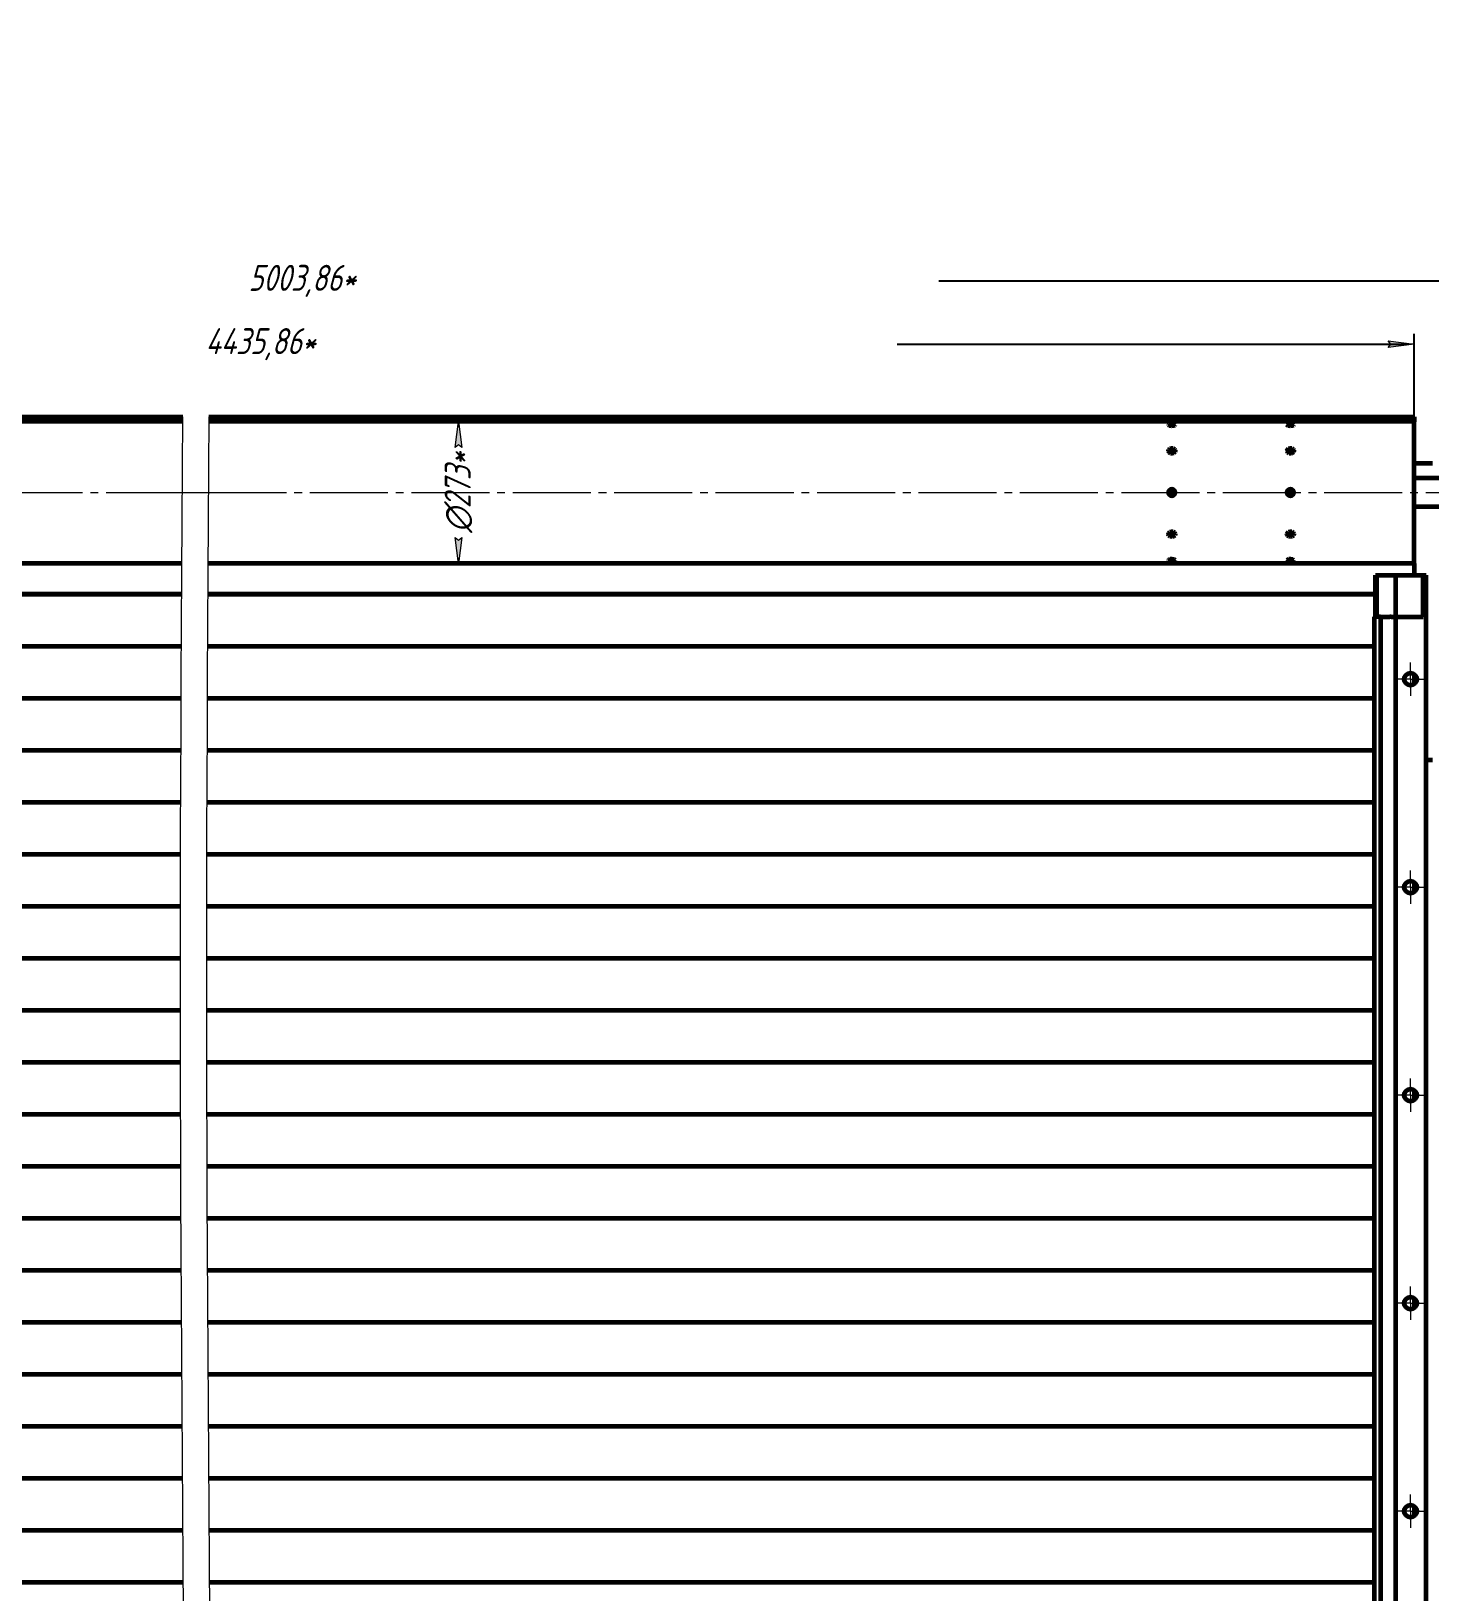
# Model space of a CAD drawing. Header units: millimetres. Extents: x 0 to 1682, y 0 to 594.
# Drawn here: x 268.9 to 537.7, y 293.8 to 594 of the extents above; entities that cross this region are included whole.
import ezdxf

# ---------------------------------------------------------------- set-up
doc = ezdxf.new("R2010")
doc.units = ezdxf.units.MM
for name, pattern in [('K5LT_AXLED', [19.5, 15, -1.5, 1.5, -1.5]), ('K5LT_BASIC', [0]), ('K5LT_THIN', [0]), ('K5LT_THIN_INCLUDED_TO_HATCHING', [0])]:
    doc.linetypes.add(name, pattern=pattern)
doc.layers.add('Системный слой', color=7, linetype='Continuous')
doc.styles.add('KDIMTEXTSTYLE', font='GOST_AU.SHX', dxfattribs={"width": 0.96, "oblique": 15, "height": 5})
doc.dimstyles.new('KDIMSTYLE (0.10)', dxfattribs={"dimtxt": 5, "dimasz": 1, "dimexe": 2, "dimexo": 0, "dimgap": 1, "dimtad": 1, "dimlfac": 10, "dimtxsty": 'KDIMTEXTSTYLE', "dimsah": 1, "dimcen": 0, "dimdle": 1, "dimadec": 0, "dimazin": 0, "dimtfac": 0.667, "dimtmove": 0, "dimatfit": 3, "dimfxl": 1, "dimtvp": 1, "dimtolj": 1, "dimtzin": 0, "dimarcsym": 0})

# ---------------------------------------------------------------- blocks, each defined once
blk = doc.blocks.new('U0')
at = {"layer": 'Системный слой', "color": 5, "linetype": 'K5LT_BASIC', "lineweight": 60, "true_color": 0x0000ff}
for p, q in [((98.84, 315.7), (297.96, 315.7)), ((302.96, 315.7), (527.03, 315.7))]:
    blk.add_line(p, q, dxfattribs=at)
blk = doc.blocks.new('U1')
at = {"layer": 'Системный слой', "color": 5, "linetype": 'K5LT_BASIC', "lineweight": 60, "true_color": 0x0000ff}
for p, q in [((488.53, 512.89), (488.53, 513.36)), ((488.53, 505.29), (488.53, 505.8)), ((488.53, 504.77), (488.53, 505.29)), ((488.53, 497.21), (488.53, 497.68))]:
    blk.add_line(p, q, dxfattribs=at)
blk = doc.blocks.new('U2')
at = {"layer": 'Системный слой', "color": 5, "linetype": 'K5LT_BASIC', "lineweight": 60, "true_color": 0x0000ff}
for p, q in [((98.84, 375.7), (297.61, 375.7)), ((302.61, 375.7), (527.03, 375.7))]:
    blk.add_line(p, q, dxfattribs=at)
blk = doc.blocks.new('U3')
at = {"layer": 'Системный слой', "color": 5, "linetype": 'K5LT_BASIC', "lineweight": 60, "true_color": 0x0000ff}
for p, q in [((98.84, 365.7), (297.65, 365.7)), ((302.65, 365.7), (527.03, 365.7))]:
    blk.add_line(p, q, dxfattribs=at)
blk = doc.blocks.new('U4')
at = {"layer": 'Системный слой', "color": 5, "linetype": 'K5LT_BASIC', "lineweight": 60, "true_color": 0x0000ff}
for p, q in [((98.6, 485.7), (297.8, 485.7)), ((302.8, 485.7), (527.27, 485.7))]:
    blk.add_line(p, q, dxfattribs=at)
blk = doc.blocks.new('U7')
at = {"layer": 'Системный слой', "color": 5, "linetype": 'K5LT_BASIC', "lineweight": 60, "true_color": 0x0000ff}
for p, q in [((298.04, 518.94), (91.14, 518.94)), ((534.73, 518.94), (303.04, 518.94))]:
    blk.add_line(p, q, dxfattribs=at)
blk = doc.blocks.new('U8')
at = {"layer": 'Системный слой', "color": 5, "linetype": 'K5LT_BASIC', "lineweight": 60, "true_color": 0x0000ff}
for p, q in [((297.84, 491.64), (91.14, 491.64)), ((534.73, 491.64), (302.84, 491.64))]:
    blk.add_line(p, q, dxfattribs=at)
blk = doc.blocks.new('U9')
at = {"layer": 'Системный слой', "color": 5, "linetype": 'K5LT_BASIC', "lineweight": 60, "true_color": 0x0000ff}
for p, q in [((534.73, 505.29), (534.73, 518.94)), ((534.73, 491.64), (534.73, 505.29))]:
    blk.add_line(p, q, dxfattribs=at)
blk = doc.blocks.new('U13')
at = {"layer": 'Системный слой', "color": 5, "linetype": 'K5LT_BASIC', "lineweight": 60, "true_color": 0x0000ff}
for p, q in [((487.48, 518.27), (487.55, 518.36)), ((487.51, 518.2), (487.48, 518.27)), ((487.71, 518.11), (487.51, 518.2)), ((487.55, 518.36), (487.8, 518.43)), ((488.1, 518.05), (487.71, 518.11)), ((487.8, 518.43), (488.15, 518.45)), ((488.45, 518.08), (488.1, 518.05)), ((488.15, 518.45), (488.59, 518.4)), ((488.7, 518.17), (488.45, 518.08)), ((488.59, 518.4), (488.75, 518.32)), ((488.78, 518.27), (488.7, 518.17)), ((488.75, 518.32), (488.78, 518.27))]:
    blk.add_line(p, q, dxfattribs=at)
blk = doc.blocks.new('U14')
at = {"layer": 'Системный слой', "color": 5, "linetype": 'K5LT_BASIC', "lineweight": 60, "true_color": 0x0000ff}
for p, q in [((510.28, 518.27), (510.35, 518.36)), ((510.31, 518.2), (510.28, 518.27)), ((510.51, 518.11), (510.31, 518.2)), ((510.35, 518.36), (510.6, 518.43)), ((510.9, 518.05), (510.51, 518.11)), ((510.6, 518.43), (510.95, 518.45)), ((511.25, 518.08), (510.9, 518.05)), ((510.95, 518.45), (511.39, 518.4)), ((511.5, 518.17), (511.25, 518.08)), ((511.39, 518.4), (511.55, 518.32)), ((511.58, 518.27), (511.5, 518.17)), ((511.55, 518.32), (511.58, 518.27))]:
    blk.add_line(p, q, dxfattribs=at)
blk = doc.blocks.new('U15')
at = {"layer": 'Системный слой', "color": 5, "linetype": 'K5LT_BASIC', "lineweight": 60, "true_color": 0x0000ff}
for p, q in [((487.48, 513.31), (487.55, 513.55)), ((487.49, 513.21), (487.48, 513.31)), ((487.55, 513.55), (487.77, 513.74)), ((487.77, 513.74), (488.08, 513.82)), ((488.08, 513.82), (488.4, 513.78)), ((488.4, 513.78), (488.65, 513.62)), ((488.65, 513.62), (488.77, 513.4)), ((488.78, 513.31), (488.7, 513.06)), ((488.77, 513.4), (488.78, 513.31)), ((487.62, 512.97), (487.49, 513.21)), ((487.88, 512.81), (487.62, 512.97)), ((488.22, 512.78), (487.88, 512.81)), ((488.5, 512.87), (488.22, 512.78)), ((488.7, 513.06), (488.5, 512.87))]:
    blk.add_line(p, q, dxfattribs=at)
blk = doc.blocks.new('U16')
at = {"layer": 'Системный слой', "color": 5, "linetype": 'K5LT_BASIC', "lineweight": 60, "true_color": 0x0000ff}
for p, q in [((510.28, 513.31), (510.35, 513.55)), ((510.29, 513.21), (510.28, 513.31)), ((510.35, 513.55), (510.57, 513.74)), ((510.57, 513.74), (510.88, 513.82)), ((510.88, 513.82), (511.2, 513.78)), ((511.2, 513.78), (511.45, 513.62)), ((511.45, 513.62), (511.57, 513.4)), ((511.58, 513.31), (511.5, 513.06)), ((511.57, 513.4), (511.58, 513.31)), ((510.42, 512.97), (510.29, 513.21)), ((510.68, 512.81), (510.42, 512.97)), ((511.02, 512.78), (510.68, 512.81)), ((511.3, 512.87), (511.02, 512.78)), ((511.5, 513.06), (511.3, 512.87))]:
    blk.add_line(p, q, dxfattribs=at)
blk = doc.blocks.new('U17')
at = {"layer": 'Системный слой', "color": 5, "linetype": 'K5LT_BASIC', "lineweight": 60, "true_color": 0x0000ff}
for p, q in [((98.6, 485.78), (297.8, 485.78)), ((302.8, 485.78), (527.27, 485.78))]:
    blk.add_line(p, q, dxfattribs=at)
blk = doc.blocks.new('U19')
at = {"layer": 'Системный слой', "color": 5, "linetype": 'K5LT_BASIC', "lineweight": 60, "true_color": 0x0000ff}
for p, q in [((98.84, 335.7), (297.82, 335.7)), ((302.82, 335.7), (527.03, 335.7))]:
    blk.add_line(p, q, dxfattribs=at)
blk = doc.blocks.new('U21')
at = {"layer": 'Системный слой', "color": 5, "linetype": 'K5LT_BASIC', "lineweight": 60, "true_color": 0x0000ff}
for p, q in [((541.73, 508.04), (534.73, 508.04)), ((549.99, 508.04), (547.73, 508.04)), ((552.23, 508.04), (552.13, 508.04)), ((554.13, 508.04), (553.51, 508.04)), ((570.88, 508.04), (570.13, 508.04))]:
    blk.add_line(p, q, dxfattribs=at)
blk = doc.blocks.new('U22')
at = {"layer": 'Системный слой', "color": 5, "linetype": 'K5LT_BASIC', "lineweight": 60, "true_color": 0x0000ff}
for p, q in [((541.73, 502.54), (534.73, 502.54)), ((549.99, 502.54), (547.73, 502.54)), ((552.23, 502.54), (552.13, 502.54)), ((554.88, 502.54), (553.51, 502.54)), ((570.88, 502.54), (569.38, 502.54))]:
    blk.add_line(p, q, dxfattribs=at)
blk = doc.blocks.new('U38')
at = {"layer": 'Системный слой', "color": 5, "linetype": 'K5LT_BASIC', "lineweight": 60, "true_color": 0x0000ff}
for p, q in [((98.84, 355.7), (297.7, 355.7)), ((302.7, 355.7), (527.03, 355.7))]:
    blk.add_line(p, q, dxfattribs=at)
blk = doc.blocks.new('U39')
at = {"layer": 'Системный слой', "color": 5, "linetype": 'K5LT_BASIC', "lineweight": 60, "true_color": 0x0000ff}
for p, q in [((511.33, 512.89), (511.33, 513.36)), ((511.33, 505.29), (511.33, 505.8)), ((511.33, 504.77), (511.33, 505.29)), ((511.33, 497.21), (511.33, 497.68))]:
    blk.add_line(p, q, dxfattribs=at)
blk = doc.blocks.new('U40')
at = {"layer": 'Системный слой', "color": 5, "linetype": 'K5LT_BASIC', "lineweight": 60, "true_color": 0x0000ff}
for p, q in [((98.84, 305.7), (298.03, 305.7)), ((303.03, 305.7), (527.03, 305.7))]:
    blk.add_line(p, q, dxfattribs=at)
blk = doc.blocks.new('U47')
at = {"layer": 'Системный слой', "color": 5, "linetype": 'K5LT_BASIC', "lineweight": 60, "true_color": 0x0000ff}
for p, q in [((91.14, 519.82), (298.04, 519.82)), ((303.04, 519.82), (534.73, 519.82))]:
    blk.add_line(p, q, dxfattribs=at)
blk = doc.blocks.new('U48')
at = {"layer": 'Системный слой', "color": 5, "linetype": 'K5LT_BASIC', "lineweight": 60, "true_color": 0x0000ff}
for p, q in [((98.84, 425.7), (297.55, 425.7)), ((302.55, 425.7), (527.03, 425.7))]:
    blk.add_line(p, q, dxfattribs=at)
blk = doc.blocks.new('U53')
at = {"layer": 'Системный слой', "color": 5, "linetype": 'K5LT_BASIC', "lineweight": 60, "true_color": 0x0000ff}
for p, q in [((98.84, 465.7), (297.69, 465.7)), ((302.69, 465.7), (527.03, 465.7))]:
    blk.add_line(p, q, dxfattribs=at)
blk = doc.blocks.new('U57')
at = {"layer": 'Системный слой', "color": 5, "linetype": 'K5LT_BASIC', "lineweight": 60, "true_color": 0x0000ff}
for p, q in [((98.84, 455.7), (297.64, 455.7)), ((302.64, 455.7), (527.03, 455.7))]:
    blk.add_line(p, q, dxfattribs=at)
blk = doc.blocks.new('U58')
at = {"layer": 'Системный слой', "color": 5, "linetype": 'K5LT_BASIC', "lineweight": 60, "true_color": 0x0000ff}
for p, q in [((98.84, 445.7), (297.6, 445.7)), ((302.6, 445.7), (527.03, 445.7))]:
    blk.add_line(p, q, dxfattribs=at)
blk = doc.blocks.new('U69')
at = {"layer": 'Системный слой', "color": 5, "linetype": 'K5LT_BASIC', "lineweight": 60, "true_color": 0x0000ff}
for p, q in [((98.84, 475.7), (297.74, 475.7)), ((302.74, 475.7), (527.03, 475.7))]:
    blk.add_line(p, q, dxfattribs=at)
blk = doc.blocks.new('U83')
at = {"layer": 'Системный слой', "color": 5, "linetype": 'K5LT_BASIC', "lineweight": 60, "true_color": 0x0000ff}
for p, q in [((98.84, 345.7), (297.76, 345.7)), ((302.76, 345.7), (527.03, 345.7))]:
    blk.add_line(p, q, dxfattribs=at)
blk = doc.blocks.new('U94')
at = {"layer": 'Системный слой', "color": 5, "linetype": 'K5LT_BASIC', "lineweight": 60, "true_color": 0x0000ff}
for p, q in [((98.84, 325.7), (297.89, 325.7)), ((302.89, 325.7), (527.03, 325.7))]:
    blk.add_line(p, q, dxfattribs=at)
blk = doc.blocks.new('U107')
at = {"layer": 'Системный слой', "color": 5, "linetype": 'K5LT_BASIC', "lineweight": 60, "true_color": 0x0000ff}
for p, q in [((98.84, 415.7), (297.54, 415.7)), ((302.54, 415.7), (527.03, 415.7))]:
    blk.add_line(p, q, dxfattribs=at)
blk = doc.blocks.new('U109')
at = {"layer": 'Системный слой', "color": 5, "linetype": 'K5LT_BASIC', "lineweight": 60, "true_color": 0x0000ff}
for p, q in [((98.84, 295.7), (298.11, 295.7)), ((303.11, 295.7), (527.03, 295.7))]:
    blk.add_line(p, q, dxfattribs=at)
blk = doc.blocks.new('U110')
at = {"layer": 'Системный слой', "color": 5, "linetype": 'K5LT_BASIC', "lineweight": 60, "true_color": 0x0000ff}
for p, q in [((98.84, 435.7), (297.57, 435.7)), ((302.57, 435.7), (527.03, 435.7))]:
    blk.add_line(p, q, dxfattribs=at)
blk = doc.blocks.new('U111')
at = {"layer": 'Системный слой', "color": 5, "linetype": 'K5LT_BASIC', "lineweight": 60, "true_color": 0x0000ff}
for p, q in [((98.84, 405.7), (297.55, 405.7)), ((302.55, 405.7), (527.03, 405.7))]:
    blk.add_line(p, q, dxfattribs=at)
blk = doc.blocks.new('U112')
at = {"layer": 'Системный слой', "color": 5, "linetype": 'K5LT_BASIC', "lineweight": 60, "true_color": 0x0000ff}
for p, q in [((98.84, 385.7), (297.58, 385.7)), ((302.58, 385.7), (527.03, 385.7))]:
    blk.add_line(p, q, dxfattribs=at)
blk = doc.blocks.new('U119')
at = {"layer": 'Системный слой', "color": 5, "linetype": 'K5LT_BASIC', "lineweight": 60, "true_color": 0x0000ff}
for p, q in [((98.84, 395.7), (297.56, 395.7)), ((302.56, 395.7), (527.03, 395.7))]:
    blk.add_line(p, q, dxfattribs=at)
blk = doc.blocks.new('U122')
at = {"layer": 'Системный слой', "color": 5, "linetype": 'K5LT_BASIC', "lineweight": 60, "true_color": 0x0000ff}
for p, q in [((487.52, 513.13), (487.7, 513.34)), ((487.7, 513.34), (488.01, 513.46)), ((488.01, 513.46), (488.34, 513.44)), ((488.34, 513.44), (488.61, 513.31)), ((488.61, 513.31), (488.74, 513.13))]:
    blk.add_line(p, q, dxfattribs=at)
blk = doc.blocks.new('U123')
at = {"layer": 'Системный слой', "color": 5, "linetype": 'K5LT_BASIC', "lineweight": 60, "true_color": 0x0000ff}
for p, q in [((510.32, 513.13), (510.5, 513.34)), ((510.5, 513.34), (510.81, 513.46)), ((510.81, 513.46), (511.14, 513.44)), ((511.14, 513.44), (511.41, 513.31)), ((511.41, 513.31), (511.54, 513.13))]:
    blk.add_line(p, q, dxfattribs=at)
blk = doc.blocks.new('U124')
at = {"layer": 'Системный слой', "color": 5, "linetype": 'K5LT_BASIC', "lineweight": 60, "true_color": 0x0000ff}
for p, q in [((487.73, 512.89), (487.73, 513.36)), ((487.73, 505.29), (487.73, 505.8)), ((487.73, 504.77), (487.73, 505.29)), ((487.73, 497.21), (487.73, 497.68))]:
    blk.add_line(p, q, dxfattribs=at)
blk = doc.blocks.new('U133')
at = {"layer": 'Системный слой', "color": 5, "linetype": 'K5LT_BASIC', "lineweight": 60, "true_color": 0x0000ff}
for p, q in [((510.46, 497.26), (510.32, 497.44)), ((510.72, 497.12), (510.46, 497.26)), ((511.06, 497.11), (510.72, 497.12)), ((511.36, 497.23), (511.06, 497.11)), ((511.54, 497.44), (511.36, 497.23))]:
    blk.add_line(p, q, dxfattribs=at)
blk = doc.blocks.new('U134')
at = {"layer": 'Системный слой', "color": 5, "linetype": 'K5LT_BASIC', "lineweight": 60, "true_color": 0x0000ff}
for p, q in [((510.28, 497.26), (510.36, 497.52)), ((510.28, 497.22), (510.28, 497.26)), ((510.38, 496.98), (510.28, 497.22)), ((510.36, 497.52), (510.58, 497.71)), ((510.64, 496.8), (510.38, 496.98)), ((510.58, 497.71), (510.88, 497.8)), ((510.98, 496.75), (510.64, 496.8)), ((510.88, 497.8), (511.19, 497.75)), ((511.28, 496.83), (510.98, 496.75)), ((511.19, 497.75), (511.44, 497.59)), ((511.51, 497.02), (511.28, 496.83)), ((511.44, 497.59), (511.57, 497.36)), ((511.58, 497.26), (511.51, 497.02)), ((511.57, 497.36), (511.58, 497.26))]:
    blk.add_line(p, q, dxfattribs=at)
blk = doc.blocks.new('U135')
at = {"layer": 'Системный слой', "color": 5, "linetype": 'K5LT_BASIC', "lineweight": 60, "true_color": 0x0000ff}
for p, q in [((510.28, 492.3), (510.36, 492.4)), ((510.31, 492.25), (510.28, 492.3)), ((510.36, 492.4), (510.62, 492.49)), ((510.62, 492.49), (510.96, 492.52)), ((510.96, 492.52), (511.36, 492.46)), ((511.36, 492.46), (511.55, 492.36)), ((511.58, 492.3), (511.51, 492.21)), ((511.55, 492.36), (511.58, 492.3)), ((510.48, 492.16), (510.31, 492.25)), ((510.92, 492.12), (510.48, 492.16)), ((511.26, 492.14), (510.92, 492.12)), ((511.51, 492.21), (511.26, 492.14))]:
    blk.add_line(p, q, dxfattribs=at)
blk = doc.blocks.new('U136')
at = {"layer": 'Системный слой', "color": 5, "linetype": 'K5LT_BASIC', "lineweight": 60, "true_color": 0x0000ff}
for p, q in [((487.48, 497.26), (487.56, 497.52)), ((487.48, 497.22), (487.48, 497.26)), ((487.58, 496.98), (487.48, 497.22)), ((487.56, 497.52), (487.78, 497.71)), ((487.84, 496.8), (487.58, 496.98)), ((487.78, 497.71), (488.08, 497.8)), ((488.18, 496.75), (487.84, 496.8)), ((488.08, 497.8), (488.39, 497.75)), ((488.48, 496.83), (488.18, 496.75)), ((488.39, 497.75), (488.64, 497.59)), ((488.71, 497.02), (488.48, 496.83)), ((488.64, 497.59), (488.77, 497.36)), ((488.78, 497.26), (488.71, 497.02)), ((488.77, 497.36), (488.78, 497.26))]:
    blk.add_line(p, q, dxfattribs=at)
blk = doc.blocks.new('U137')
at = {"layer": 'Системный слой', "color": 5, "linetype": 'K5LT_BASIC', "lineweight": 60, "true_color": 0x0000ff}
for p, q in [((487.48, 492.3), (487.56, 492.4)), ((487.51, 492.25), (487.48, 492.3)), ((487.56, 492.4), (487.82, 492.49)), ((487.82, 492.49), (488.16, 492.52)), ((488.16, 492.52), (488.56, 492.46)), ((488.56, 492.46), (488.75, 492.36)), ((488.78, 492.3), (488.71, 492.21)), ((488.75, 492.36), (488.78, 492.3)), ((487.68, 492.16), (487.51, 492.25)), ((488.12, 492.12), (487.68, 492.16)), ((488.46, 492.14), (488.12, 492.12)), ((488.71, 492.21), (488.46, 492.14))]:
    blk.add_line(p, q, dxfattribs=at)
blk = doc.blocks.new('U138')
at = {"layer": 'Системный слой', "color": 5, "linetype": 'K5LT_BASIC', "lineweight": 60, "true_color": 0x0000ff}
for p, q in [((487.66, 497.26), (487.52, 497.44)), ((487.92, 497.12), (487.66, 497.26)), ((488.26, 497.11), (487.92, 497.12)), ((488.56, 497.23), (488.26, 497.11)), ((488.74, 497.44), (488.56, 497.23))]:
    blk.add_line(p, q, dxfattribs=at)
blk = doc.blocks.new('U141')
at = {"layer": 'Системный слой', "color": 5, "linetype": 'K5LT_BASIC', "lineweight": 60, "true_color": 0x0000ff}
for p, q in [((510.53, 512.89), (510.53, 513.36)), ((510.53, 505.29), (510.53, 505.8)), ((510.53, 504.77), (510.53, 505.29)), ((510.53, 497.21), (510.53, 497.68))]:
    blk.add_line(p, q, dxfattribs=at)
blk = doc.blocks.new('U142')
at = {"layer": 'Системный слой', "color": 5, "linetype": 'K5LT_BASIC', "lineweight": 60, "true_color": 0x0000ff}
for p, q in [((114.36, 513.18), (114.54, 513.18)), ((115.34, 513.18), (115.53, 513.18)), ((137.16, 513.18), (137.34, 513.18)), ((138.14, 513.18), (138.33, 513.18)), ((487.54, 513.18), (487.73, 513.18)), ((488.53, 513.18), (488.71, 513.18)), ((510.34, 513.18), (510.53, 513.18)), ((511.33, 513.18), (511.51, 513.18))]:
    blk.add_line(p, q, dxfattribs=at)
blk = doc.blocks.new('U146')
at = {"layer": 'Системный слой', "color": 30, "linetype": 'K5LT_AXLED', "lineweight": 18, "true_color": 0xff8000}
for p, q in [((68.74, 505.29), (297.94, 505.29)), ((297.94, 505.29), (302.94, 505.29)), ((302.94, 505.29), (573.13, 505.29))]:
    blk.add_line(p, q, dxfattribs=at)
blk = doc.blocks.new('U156')
at = {"layer": 'Системный слой', "color": 30, "linetype": 'K5LT_AXLED', "lineweight": 18, "true_color": 0xff8000}
for q in [(534.03, 472.57), (530.83, 469.37), (537.23, 469.37), (534.03, 466.17)]:
    blk.add_line((534.03, 469.37), q, dxfattribs=at)
blk = doc.blocks.new('U157')
at = {"layer": 'Системный слой', "color": 30, "linetype": 'K5LT_AXLED', "lineweight": 18, "true_color": 0xff8000}
for q in [(534.03, 432.57), (530.83, 429.37), (537.23, 429.37), (534.03, 426.17)]:
    blk.add_line((534.03, 429.37), q, dxfattribs=at)
blk = doc.blocks.new('U158')
at = {"layer": 'Системный слой', "color": 30, "linetype": 'K5LT_AXLED', "lineweight": 18, "true_color": 0xff8000}
for q in [(534.03, 392.57), (530.83, 389.37), (537.23, 389.37), (534.03, 386.17)]:
    blk.add_line((534.03, 389.37), q, dxfattribs=at)
blk = doc.blocks.new('U159')
at = {"layer": 'Системный слой', "color": 30, "linetype": 'K5LT_AXLED', "lineweight": 18, "true_color": 0xff8000}
for q in [(534.03, 352.57), (530.83, 349.37), (537.23, 349.37), (534.03, 346.17)]:
    blk.add_line((534.03, 349.37), q, dxfattribs=at)
blk = doc.blocks.new('U160')
at = {"layer": 'Системный слой', "color": 30, "linetype": 'K5LT_AXLED', "lineweight": 18, "true_color": 0xff8000}
for q in [(534.03, 312.57), (530.83, 309.37), (537.23, 309.37), (534.03, 306.17)]:
    blk.add_line((534.03, 309.37), q, dxfattribs=at)
blk = doc.blocks.new('KDIMARROW_01')
at = {"layer": 'Системный слой'}
blk.add_hatch(color=0, dxfattribs=at).paths.add_polyline_path([(0, 0), (-5, 0.66), (-4.5, 0), (-5, -0.66)])
at = {"layer": 'Системный слой', "color": 0, "linetype": 'K5LT_THIN', "lineweight": 18}
for p, q in [((-4.5, 0), (-5, 0.66)), ((-5, 0.66), (0, 0)), ((0, 0), (-5, -0.66)), ((-5, -0.66), (-4.5, 0)), ((0, 0), (-1, 0))]:
    blk.add_line(p, q, dxfattribs=at)
blk = doc.blocks.new('U174')
at = {"layer": 'Системный слой', "color": 7, "linetype": 'K5LT_THIN_INCLUDED_TO_HATCHING', "lineweight": 18}
for p, q in [((297.97, 509.81), (298.04, 519.82)), ((297.9, 499.8), (297.97, 509.81)), ((297.83, 489.79), (297.9, 499.8)), ((297.77, 479.78), (297.83, 489.79)), ((297.71, 469.77), (297.77, 479.78)), ((297.66, 459.76), (297.71, 469.77)), ((297.62, 449.75), (297.66, 459.76)), ((297.58, 439.74), (297.62, 449.75)), ((297.56, 429.73), (297.58, 439.74)), ((297.55, 419.71), (297.56, 429.73)), ((297.54, 409.7), (297.55, 419.71)), ((297.55, 399.69), (297.54, 409.7)), ((297.57, 389.68), (297.55, 399.69)), ((297.6, 379.67), (297.57, 389.68)), ((297.64, 369.66), (297.6, 379.67)), ((297.68, 359.65), (297.64, 369.66)), ((297.74, 349.64), (297.68, 359.65)), ((297.8, 339.63), (297.74, 349.64)), ((297.86, 329.62), (297.8, 339.63)), ((297.93, 319.61), (297.86, 329.62)), ((298.01, 309.59), (297.93, 319.61)), ((298.08, 299.58), (298.01, 309.59)), ((298.15, 289.57), (298.08, 299.58))]:
    blk.add_line(p, q, dxfattribs=at)
blk = doc.blocks.new('U175')
at = {"layer": 'Системный слой', "color": 7, "linetype": 'K5LT_THIN_INCLUDED_TO_HATCHING', "lineweight": 18}
for p, q in [((303.04, 519.82), (302.97, 509.81)), ((302.97, 509.81), (302.9, 499.8)), ((302.9, 499.8), (302.83, 489.79)), ((302.83, 489.79), (302.77, 479.78)), ((302.77, 479.78), (302.71, 469.77)), ((302.71, 469.77), (302.66, 459.76)), ((302.66, 459.76), (302.62, 449.75)), ((302.62, 449.75), (302.58, 439.74)), ((302.58, 439.74), (302.56, 429.73)), ((302.56, 429.73), (302.55, 419.71)), ((302.55, 419.71), (302.54, 409.7)), ((302.54, 409.7), (302.55, 399.69)), ((302.55, 399.69), (302.57, 389.68)), ((302.57, 389.68), (302.6, 379.67)), ((302.6, 379.67), (302.64, 369.66)), ((302.64, 369.66), (302.68, 359.65)), ((302.68, 359.65), (302.74, 349.64)), ((302.74, 349.64), (302.8, 339.63)), ((302.8, 339.63), (302.86, 329.62)), ((302.86, 329.62), (302.93, 319.61)), ((302.93, 319.61), (303.01, 309.59)), ((303.01, 309.59), (303.08, 299.58)), ((303.08, 299.58), (303.15, 289.57))]:
    blk.add_line(p, q, dxfattribs=at)

msp = doc.modelspace()

# ---------------------------------------------------------------- linework, layer by layer
at = {"layer": 'Системный слой', "color": 5, "linetype": 'K5LT_BASIC', "lineweight": 60, "true_color": 0x0000ff}
for p, q in [((534.7278, 519.8229), (534.7278, 519.5044)), ((534.7278, 519.5044), (534.7278, 519.3846)), ((534.7278, 519.3846), (534.7278, 518.8574)), ((538.2278, 510.8651), (534.7278, 510.8651)), ((527.268, 489.3651), (527.5278, 489.3651)), ((527.268, 481.3651), (527.268, 489.3651)), ((527.5278, 481.3651), (527.5278, 489.3651)), ((527.5278, 489.3651), (527.7876, 489.3651)), ((527.7876, 489.3651), (528.1278, 489.3651)), ((528.1278, 489.3651), (528.416, 489.3651)), ((528.416, 489.3651), (528.9924, 489.3651)), ((528.9924, 489.3651), (529.5216, 489.3651)), ((529.5216, 489.3651), (530.0591, 489.3651)), ((530.0591, 489.3651), (530.3278, 489.3651)), ((530.3278, 489.3651), (530.9278, 489.3651)), ((530.9278, 489.3651), (531.2278, 489.3651)), ((531.2278, 489.3651), (531.8278, 489.3651)), ((531.2278, 481.3651), (531.2278, 489.3651)), ((531.8278, 489.3651), (536.4278, 489.3651)), ((534.7278, 491.6351), (534.7278, 489.3651)), ((536.4278, 481.3651), (536.4278, 489.3651)), ((536.4278, 489.3651), (537.0278, 489.3651)), ((537.0278, 89.3651), (537.0278, 489.3651)), ((527.7762, 481.3651), (527.0349, 481.3651)), ((527.0349, 481.3651), (527.0349, 89.3651)), ((527.8899, 481.3651), (527.7762, 481.3651)), ((528.1991, 481.3651), (527.8899, 481.3651)), ((528.2451, 481.3651), (528.1991, 481.3651)), ((528.2451, 481.3651), (528.2451, 89.3651)), ((528.2451, 481.3651), (528.416, 481.3651)), ((528.416, 481.3651), (528.9924, 481.3651)), ((528.9924, 481.3651), (529.5216, 481.3651)), ((529.5216, 481.3651), (530.0591, 481.3651)), ((530.3278, 481.3651), (530.0591, 481.3651)), ((530.3278, 481.3651), (530.9278, 481.3651)), ((530.9278, 481.3651), (531.2278, 481.3651)), ((531.2278, 89.3651), (531.2278, 481.3651)), ((531.2278, 481.3651), (531.8278, 481.3651)), ((531.8278, 481.3651), (536.4278, 481.3651)), ((534.7278, 470.3398), (534.7278, 468.3904)), ((537.0278, 453.8651), (538.2278, 453.8651)), ((534.7278, 430.3398), (534.7278, 428.3904)), ((534.7278, 390.3398), (534.7278, 388.3904)), ((534.7278, 350.3398), (534.7278, 348.3904)), ((534.7278, 310.3398), (534.7278, 308.3904))]:
    msp.add_line(p, q, dxfattribs=at)
for centre in [(534.0278, 469.3651), (534.0278, 429.3651), (534.0278, 389.3651), (534.0278, 349.3651), (534.0278, 309.3651)]:
    msp.add_circle(centre, 1.2, dxfattribs=at)
for centre, start, end in [((488.1278, 505.2851), 0, 180), ((488.1278, 505.2851), 180, 0), ((510.9278, 505.2851), 0, 180), ((510.9278, 505.2851), 180, 0)]:
    msp.add_arc(centre, 0.65, start, end, dxfattribs=at)

# ---------------------------------------------------------------- block references
at = {"layer": 'Системный слой'}
for name in ['U47', 'U174', 'U175', 'U7', 'U13', 'U14', 'U9', 'U15', 'U122', 'U124', 'U1', 'U16', 'U123', 'U141', 'U39', 'U142', 'U21', 'U146', 'U22', 'U136', 'U138', 'U134', 'U133', 'U137', 'U135', 'U8', 'U17', 'U4', 'U69', 'U156', 'U53', 'U57', 'U58', 'U110', 'U157', 'U48', 'U107', 'U111', 'U119', 'U158', 'U112', 'U2', 'U3', 'U38', 'U159', 'U83', 'U19', 'U94', 'U0', 'U160', 'U40', 'U109']:
    msp.add_blockref(name, (0, 0), dxfattribs=at)

# ---------------------------------------------------------------- dimensions: what is measured, and where the dimension line sits
at = {"layer": 'Системный слой', "color": 7}
for base, p1, p2, location in [((571.12781, 545.97936), (70.74227, 507.78511), (571.12781, 507.78511), (320.93504, 545.97936)), ((534.72781, 533.80734), (91.14227, 519.82295), (534.72781, 519.82295), (312.93504, 533.80734))]:
    msp.add_linear_dim(base=base, p1=p1, p2=p2, location=location, dimstyle='KDIMSTYLE (0.10)', override={"dimexo": 0, "dimpost": '\\H5.0;\\W0.965;\\Q15;<>\\H5.0;\\W0.965;\\Q15;\\Q15;*', "dimblk1": 'KDIMARROW_01', "dimblk2": 'KDIMARROW_01', "dimse1": 0, "dimse2": 0, "dimclrt": 7, "dimtolj": 1}, dxfattribs=at).render()
for base, p1, p2, location, override in [((351.0156, 518.9351), (534.7278, 491.6351), (534.7278, 518.9351), (351.0156, 505.2851), {"dimexo": 0, "dimpost": '\\H5.0;\\W0.965;\\Q15;∅<>\\H5.0;\\W0.965;\\Q15;\\Q15;*', "dimblk1": 'KDIMARROW_01', "dimblk2": 'KDIMARROW_01', "dimse1": 0, "dimse2": 0, "dimclrt": 7, "dimtolj": 1}), ((584.1891, 498.3651), (537.0278, 89.3651), (549.9278, 498.3651), (584.1891, 293.8651), {"dimexo": 0, "dimpost": '\\H5.0;\\W0.965;\\Q15;<>', "dimblk1": 'KDIMARROW_01', "dimblk2": 'KDIMARROW_01', "dimse1": 0, "dimse2": 0, "dimclrt": 7, "dimtolj": 1})]:
    msp.add_linear_dim(base=base, p1=p1, p2=p2, angle=90, location=location, dimstyle='KDIMSTYLE (0.10)', override=override, dxfattribs=at).render()

doc.saveas('drawing.dxf')
